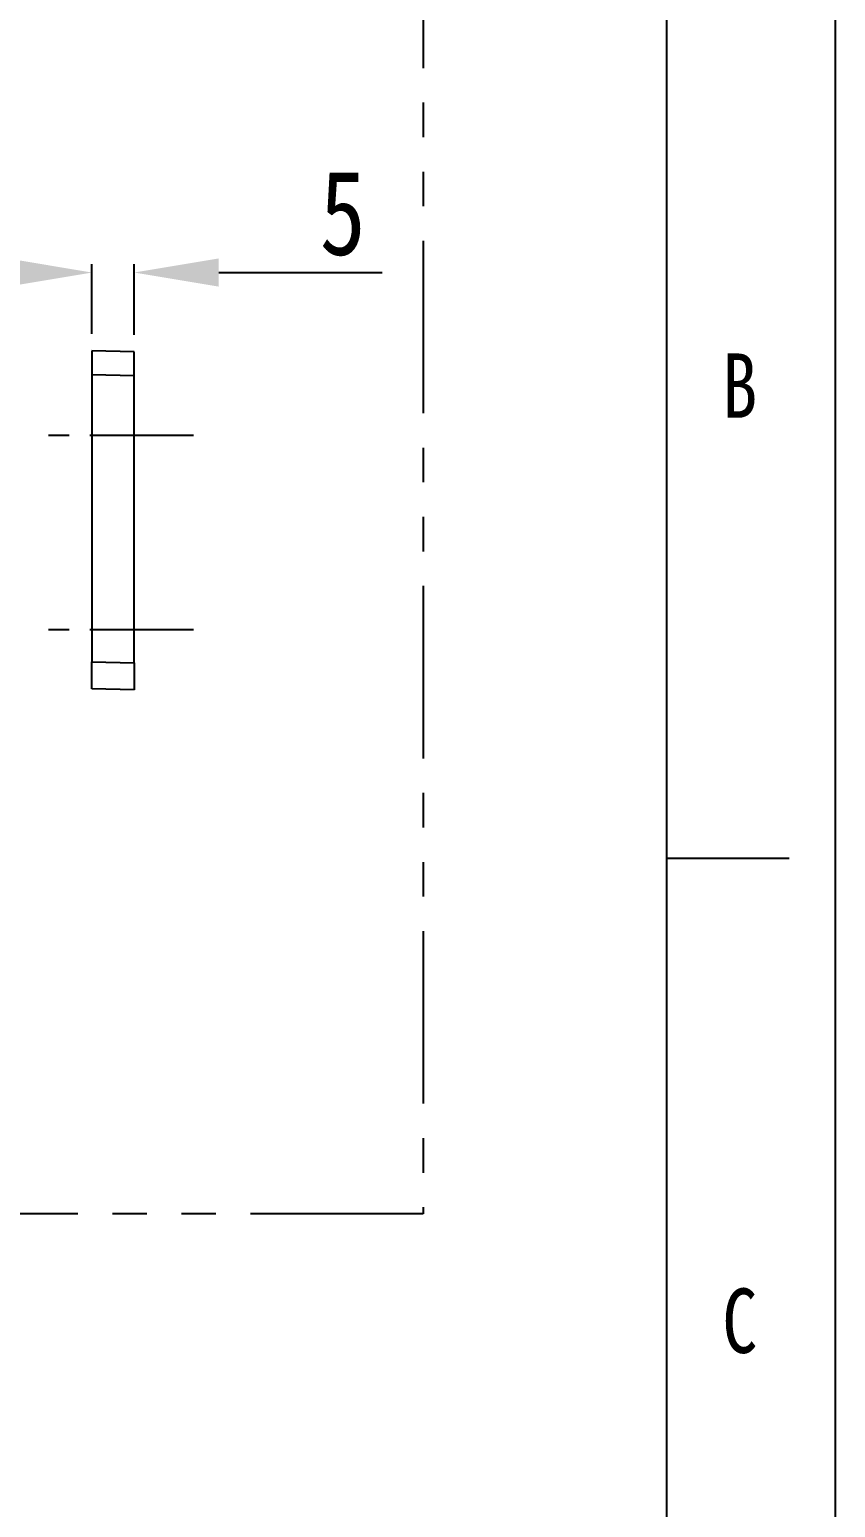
# Model space of a CAD drawing. Header units: millimetres. Extents: x 2782 to 3622, y -1206 to -612.
# Drawn here: x 3526.2 to 3621.6, y -930.9 to -756 of the extents above; entities that cross this region are included whole.
import ezdxf

# ---------------------------------------------------------------- set-up
doc = ezdxf.new("R2010")
doc.units = ezdxf.units.MM
doc.header["$LTSCALE"] = 32.67
doc.header["$PDMODE"] = 3
doc.header["$PDSIZE"] = 0.3
doc.linetypes.add('CENTER', pattern=[0.6, 0.375, -0.075, 0.075, -0.075])
doc.linetypes.add('PHANTOM2', pattern=[1.25, 0.625, -0.125, 0.125, -0.125, 0.125, -0.125])
doc.layers.get('0').update_dxf_attribs({"linetype": 'CONTINUOUS'})
doc.layers.get('Defpoints').update_dxf_attribs({"linetype": 'CONTINUOUS'})
doc.layers.add('4', color=4, linetype='CONTINUOUS')
doc.layers.add('CEN', color=1, linetype='CENTER')
doc.styles.get("Standard").update_dxf_attribs({"font": 'txt', "width": 0.8})
doc.dimstyles.new('DIMSTYLE_1', dxfattribs={"dimtxt": 3.5, "dimasz": 3.5, "dimexe": 1, "dimexo": 1, "dimgap": 1, "dimtad": 1, "dimzin": 0, "dimdsep": 46, "dimtxsty": 'Standard', "dimcen": 0, "dimclrd": 5, "dimclre": 5, "dimazin": 0, "dimtp": 0.3, "dimtm": 0.3, "dimtfac": 1, "dimtofl": 0, "dimtmove": 0, "dimatfit": 3, "dimfxl": 0, "dimtolj": 1, "dimtzin": 0, "dimarcsym": 0})

# ---------------------------------------------------------------- blocks, each defined once
blk = doc.blocks.new('*D321')
at = {"color": 3, "lineweight": -2}
for p, q in [((3523.6, -784.76), (3513.6, -784.76)), ((3533.6, -792.03), (3533.6, -783.76)), ((3538.6, -792.15), (3538.6, -783.76)), ((3548.6, -784.76), (3567.93, -784.76))]:
    blk.add_line(p, q, dxfattribs=at)
at = {"color": 3}
for points in [[(3523.6, -783.09), (3523.6, -786.43), (3533.6, -784.76)], [(3548.6, -783.09), (3548.6, -786.43), (3538.6, -784.76)]]:
    blk.add_solid(points, dxfattribs=at)
at = {"layer": 'Defpoints', "color": 0}
for p in [(3538.6, -784.76), (3533.6, -794.03), (3538.6, -794.15)]:
    blk.add_point(p, dxfattribs=at)
at = {"color": 3, "insert": (3563.27, -777.76), "char_height": 10, "attachment_point": 5}
blk.add_mtext('\\A1;5', dxfattribs=at)

msp = doc.modelspace()

# ---------------------------------------------------------------- linework, layer by layer
at = {"color": 7, "linetype": 'Continuous'}
for p, q in [((3621.56, -1206.45), (3621.56, -612.45)), ((3601.57, -854.05), (3616.1, -854.05))]:
    msp.add_line(p, q, dxfattribs=at)
at = {"linetype": 'Continuous'}
msp.add_line((3601.56, -632.45), (3601.56, -1186.45), dxfattribs=at)
for p, q in [((3538.6, -794.15), (3533.6, -794.03)), ((3533.6, -794.03), (3533.6, -796.83)), ((3538.6, -796.95), (3538.6, -794.15)), ((3533.6, -796.83), (3538.6, -796.95)), ((3533.6, -796.83), (3533.6, -830.83)), ((3538.6, -830.95), (3538.6, -796.95)), ((3533.6, -830.83), (3538.6, -830.95)), ((3533.6, -834.03), (3533.6, -830.83)), ((3538.6, -830.95), (3538.6, -834.15)), ((3538.6, -834.15), (3533.6, -834.03))]:
    msp.add_line(p, q)
at = {"layer": '4', "linetype": 'PHANTOM2'}
msp.add_lwpolyline([(3410.07, -699.32), (3572.77, -699.32), (3572.77, -896.11), (3410.07, -896.11)], close=True, dxfattribs=at)
at = {"layer": 'CEN'}
for p, q in [((3545.62, -804.03), (3526.33, -804.03)), ((3545.62, -827.03), (3526.33, -827.03))]:
    msp.add_line(p, q, dxfattribs=at)

# ---------------------------------------------------------------- texts
at = {"char_height": 7.62, "attachment_point": 5}
for s, insert in [('B', (3610.25, -798.14)), ('C', (3610.25, -908.83))]:
    msp.add_mtext_dynamic_manual_height_columns(s, width=10, gutter_width=12.5, heights=[0], dxfattribs=dict(at, insert=insert))

# ---------------------------------------------------------------- dimensions: what is measured, and where the dimension line sits
dim = msp.add_linear_dim(base=(3538.6, -784.76), p1=(3533.6, -794.03), p2=(3538.6, -794.15), dimstyle='DIMSTYLE_1', override={"dimtxt": 10, "dimasz": 10, "dimexo": 2, "dimgap": 2, "dimdec": 0, "dimclrd": 3, "dimclre": 3, "dimclrt": 3, "dimtdec": 0, "dimfxl": 1.25, "dimtfill": 1})
dim.commit()
dim.dimension.update_dxf_attribs({"geometry": '*D321', "text_midpoint": (3563.27, -777.76)})

doc.saveas('drawing.dxf')
